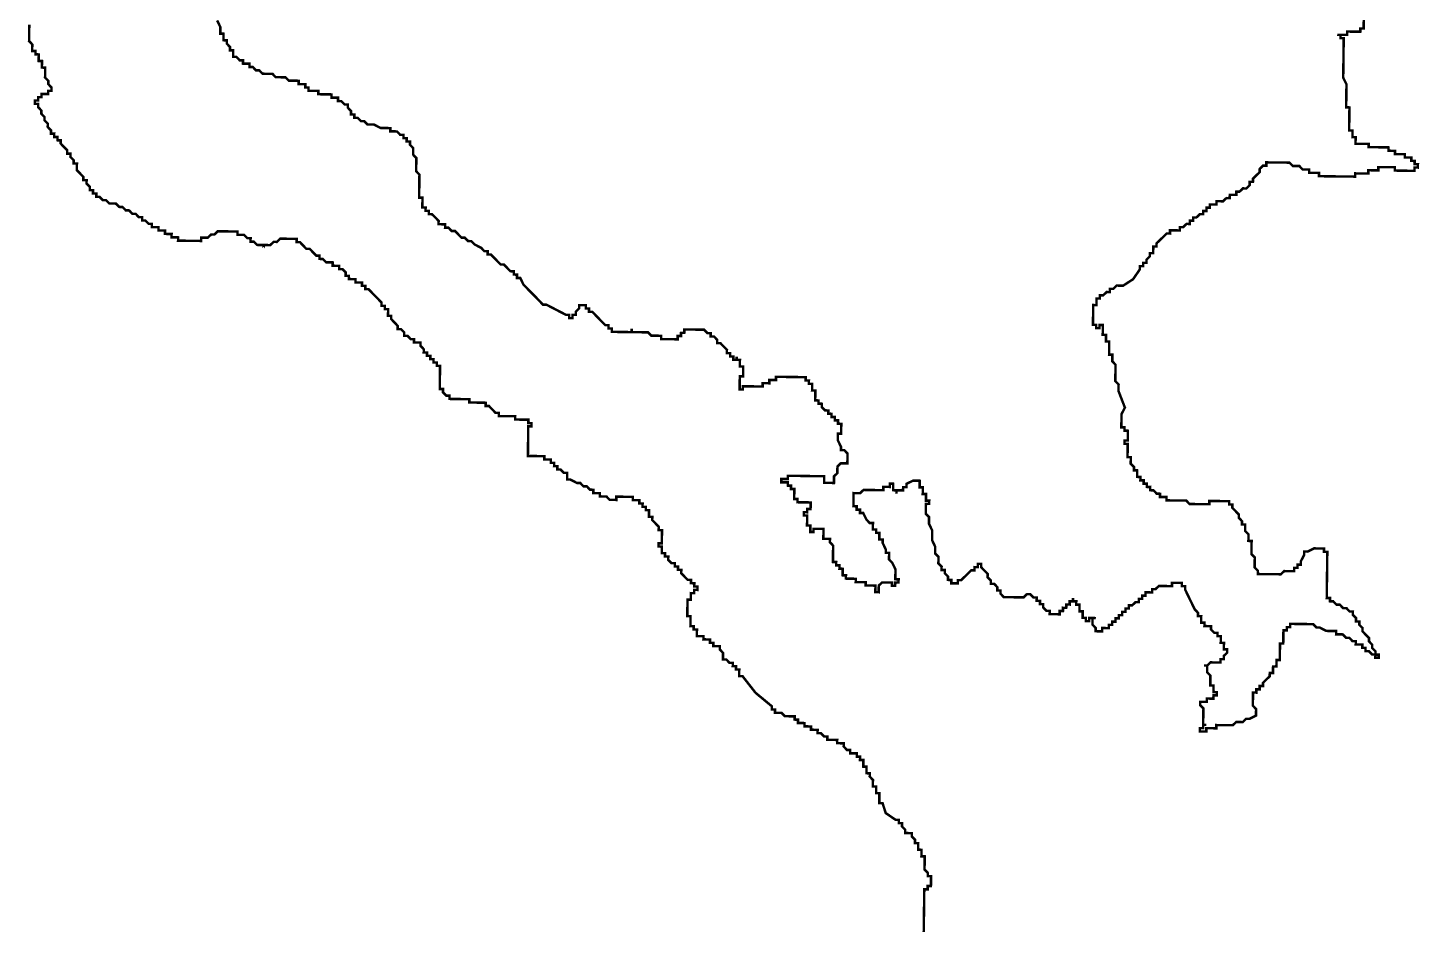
# Model space of a CAD drawing. Header units: metres. Extents: x 257673 to 289848, y 2129691 to 2228029.
# Drawn here: x 266000 to 267680, y 2142565 to 2143651 of the extents above; entities that cross this region are included whole.
import ezdxf

# ---------------------------------------------------------------- set-up
doc = ezdxf.new("R2010")
doc.units = ezdxf.units.M
doc.header["$MEASUREMENT"] = 0
doc.layers.add('HAZARDS LINE', color=1, linetype='Continuous')

msp = doc.modelspace()

# ---------------------------------------------------------------- linework, layer by layer
at = {"layer": 'HAZARDS LINE', "lineweight": 18}
for points in [[(266228.3, 2143660, 2.98, 2.98, 0), (266232.2, 2143652, 2.98, 2.98, 0), (266232.1, 2143644.1, 2.98, 2.98, 0), (266236, 2143644, 2.98, 2.98, 0), (266235.9, 2143636.1, 2.98, 2.98, 0), (266239.9, 2143636, 2.98, 2.98, 0), (266239.9, 2143632, 2.98, 2.98, 0), (266243.8, 2143628, 2.98, 2.98, 0), (266243.7, 2143624, 2.98, 2.98, 0), (266247.7, 2143624, 2.98, 2.98, 0), (266247.6, 2143616, 2.98, 2.98, 0), (266251.6, 2143616, 2.98, 2.98, 0), (266255.5, 2143611.9, 2.98, 2.98, 0), (266259.5, 2143611.9, 2.98, 2.98, 0), (266259.4, 2143607.9, 2.98, 2.98, 0), (266267.4, 2143607.8, 2.98, 2.98, 0), (266267.3, 2143603.8, 2.98, 2.98, 0), (266271.3, 2143603.8, 2.98, 2.98, 0), (266275.2, 2143599.8, 2.98, 2.98, 0), (266279.2, 2143599.7, 2.98, 2.98, 0), (266283.1, 2143595.7, 2.98, 2.98, 0), (266295.1, 2143595.5, 2.98, 2.98, 0), (266299, 2143591.5, 2.98, 2.98, 0), (266310.9, 2143591.3, 2.98, 2.98, 0), (266314.9, 2143587.3, 2.98, 2.98, 0), (266326.8, 2143587.2, 2.98, 2.98, 0), (266326.7, 2143583.2, 2.98, 2.98, 0), (266334.7, 2143583.1, 2.98, 2.98, 0), (266334.7, 2143579.1, 2.98, 2.98, 0), (266338.6, 2143579.1, 2.98, 2.98, 0), (266338.6, 2143575.1, 2.98, 2.98, 0), (266350.5, 2143574.9, 2.98, 2.98, 0), (266350.5, 2143570.9, 2.98, 2.98, 0), (266366.4, 2143570.7, 2.98, 2.98, 0), (266366.3, 2143566.8, 2.98, 2.98, 0), (266374.3, 2143566.7, 2.98, 2.98, 0), (266374.2, 2143562.7, 2.98, 2.98, 0), (266378.2, 2143562.6, 2.98, 2.98, 0), (266382.1, 2143558.6, 2.98, 2.98, 0), (266386.1, 2143558.5, 2.98, 2.98, 0), (266386.1, 2143554.6, 2.98, 2.98, 0), (266390, 2143550.5, 2.98, 2.98, 0), (266389.9, 2143546.6, 2.98, 2.98, 0), (266393.9, 2143546.5, 2.98, 2.98, 0), (266393.9, 2143542.5, 2.98, 2.98, 0), (266397.8, 2143542.5, 2.98, 2.98, 0), (266401.8, 2143538.5, 2.98, 2.98, 0), (266405.7, 2143538.4, 2.98, 2.98, 0), (266409.7, 2143534.4, 2.98, 2.98, 0), (266417.6, 2143534.3, 2.98, 2.98, 0), (266425.5, 2143530.2, 2.98, 2.98, 0), (266437.5, 2143530, 2.98, 2.98, 0), (266437.4, 2143526.1, 2.98, 2.98, 0), (266445.4, 2143526, 2.98, 2.98, 0), (266449.3, 2143521.9, 2.98, 2.98, 0), (266453.3, 2143521.9, 2.98, 2.98, 0), (266453.2, 2143517.9, 2.98, 2.98, 0), (266457.2, 2143517.8, 2.98, 2.98, 0), (266457.1, 2143513.9, 2.98, 2.98, 0), (266461.1, 2143513.8, 2.98, 2.98, 0), (266461.1, 2143509.8, 2.98, 2.98, 0), (266465, 2143505.8, 2.98, 2.98, 0), (266464.9, 2143497.9, 2.98, 2.98, 0), (266468.8, 2143493.8, 2.98, 2.98, 0), (266468.6, 2143477.9, 2.98, 2.98, 0), (266472.5, 2143473.9, 2.98, 2.98, 0), (266472.2, 2143446, 2.98, 2.98, 0), (266476.2, 2143446, 2.98, 2.98, 0), (266476, 2143434.1, 2.98, 2.98, 0), (266480, 2143434, 2.98, 2.98, 0), (266479.9, 2143430, 2.98, 2.98, 0), (266483.9, 2143430, 2.98, 2.98, 0), (266483.9, 2143426, 2.98, 2.98, 0), (266487.8, 2143425.9, 2.98, 2.98, 0), (266491.8, 2143421.9, 2.98, 2.98, 0), (266495.7, 2143417.9, 2.98, 2.98, 0), (266495.6, 2143413.9, 2.98, 2.98, 0), (266503.6, 2143413.8, 2.98, 2.98, 0), (266503.5, 2143409.8, 2.98, 2.98, 0), (266507.5, 2143409.8, 2.98, 2.98, 0), (266511.5, 2143405.7, 2.98, 2.98, 0), (266515.4, 2143405.7, 2.98, 2.98, 0), (266519.4, 2143401.7, 2.98, 2.98, 0), (266523.3, 2143397.6, 2.98, 2.98, 0), (266527.3, 2143397.6, 2.98, 2.98, 0), (266531.2, 2143393.6, 2.98, 2.98, 0), (266535.2, 2143393.5, 2.98, 2.98, 0), (266539.1, 2143389.5, 2.98, 2.98, 0), (266547, 2143385.4, 2.98, 2.98, 0), (266550.9, 2143381.4, 2.98, 2.98, 0), (266554.9, 2143381.3, 2.98, 2.98, 0), (266554.8, 2143377.3, 2.98, 2.98, 0), (266558.8, 2143377.3, 2.98, 2.98, 0), (266562.8, 2143373.3, 2.98, 2.98, 0), (266570.6, 2143365.2, 2.98, 2.98, 0), (266574.6, 2143365.2, 2.98, 2.98, 0), (266578.5, 2143361.1, 2.98, 2.98, 0), (266582.4, 2143357.1, 2.98, 2.98, 0), (266586.4, 2143357, 2.98, 2.98, 0), (266586.4, 2143353.1, 2.98, 2.98, 0), (266590.3, 2143353, 2.98, 2.98, 0), (266590.3, 2143349, 2.98, 2.98, 0), (266594.3, 2143349, 2.98, 2.98, 0), (266598.1, 2143341, 2.98, 2.98, 0), (266602.1, 2143336.9, 2.98, 2.98, 0), (266609.9, 2143328.9, 2.98, 2.98, 0), (266613.9, 2143324.9, 2.98, 2.98, 0), (266617.8, 2143320.8, 2.98, 2.98, 0), (266621.7, 2143316.8, 2.98, 2.98, 0), (266625.7, 2143316.8, 2.98, 2.98, 0), (266641.5, 2143308.6, 2.98, 2.98, 0), (266649.4, 2143304.5, 2.98, 2.98, 0), (266653.4, 2143304.5, 2.98, 2.98, 0), (266653.3, 2143300.5, 2.98, 2.98, 0), (266657.3, 2143300.4, 2.98, 2.98, 0), (266657.3, 2143304.4, 2.98, 2.98, 0), (266661.3, 2143304.4, 2.98, 2.98, 0), (266661.4, 2143308.3, 2.98, 2.98, 0), (266665.4, 2143312.3, 2.98, 2.98, 0), (266665.5, 2143316.2, 2.98, 2.98, 0), (266673.4, 2143316.1, 2.98, 2.98, 0), (266673.4, 2143312.2, 2.98, 2.98, 0), (266677.3, 2143312.1, 2.98, 2.98, 0), (266677.3, 2143308.1, 2.98, 2.98, 0), (266681.3, 2143308.1, 2.98, 2.98, 0), (266689.1, 2143300, 2.98, 2.98, 0), (266693, 2143296, 2.98, 2.98, 0), (266697, 2143292, 2.98, 2.98, 0), (266700.9, 2143291.9, 2.98, 2.98, 0), (266700.9, 2143287.9, 2.98, 2.98, 0), (266704.9, 2143287.9, 2.98, 2.98, 0), (266704.8, 2143283.9, 2.98, 2.98, 0), (266728.7, 2143283.6, 2.98, 2.98, 0), (266728.7, 2143287.6, 2.98, 2.98, 0), (266728.7, 2143283.6, 2.98, 2.98, 0), (266748.6, 2143283.3, 2.98, 2.98, 0), (266752.5, 2143279.3, 2.98, 2.98, 0), (266764.4, 2143279.2, 2.98, 2.98, 0), (266764.4, 2143275.2, 2.98, 2.98, 0), (266784.3, 2143274.9, 2.98, 2.98, 0), (266784.3, 2143278.9, 2.98, 2.98, 0), (266788.3, 2143278.9, 2.98, 2.98, 0), (266788.4, 2143282.8, 2.98, 2.98, 0), (266792.3, 2143282.8, 2.98, 2.98, 0), (266792.4, 2143286.8, 2.98, 2.98, 0), (266816.2, 2143286.5, 2.98, 2.98, 0), (266820.2, 2143282.4, 2.98, 2.98, 0), (266824.2, 2143282.4, 2.98, 2.98, 0), (266824.1, 2143278.4, 2.98, 2.98, 0), (266828.1, 2143278.4, 2.98, 2.98, 0), (266832, 2143274.3, 2.98, 2.98, 0), (266832, 2143270.3, 2.98, 2.98, 0), (266835.9, 2143270.3, 2.98, 2.98, 0), (266843.8, 2143262.2, 2.98, 2.98, 0), (266843.7, 2143258.3, 2.98, 2.98, 0), (266847.7, 2143258.2, 2.98, 2.98, 0), (266847.7, 2143254.2, 2.98, 2.98, 0), (266851.6, 2143254.2, 2.98, 2.98, 0), (266851.6, 2143250.2, 2.98, 2.98, 0), (266855.6, 2143250.1, 2.98, 2.98, 0), (266855.6, 2143254.1, 2.98, 2.98, 0), (266855.6, 2143250.1, 2.98, 2.98, 0), (266859.5, 2143250.1, 2.98, 2.98, 0), (266859.4, 2143242.1, 2.98, 2.98, 0), (266863.4, 2143242.1, 2.98, 2.98, 0), (266863.3, 2143230.2, 2.98, 2.98, 0), (266859.3, 2143230.2, 2.98, 2.98, 0), (266859.1, 2143214.3, 2.98, 2.98, 0), (266863.1, 2143214.2, 2.98, 2.98, 0), (266863.1, 2143218.2, 2.98, 2.98, 0), (266887, 2143217.9, 2.98, 2.98, 0), (266887, 2143221.9, 2.98, 2.98, 0), (266895, 2143221.8, 2.98, 2.98, 0), (266895, 2143225.8, 2.98, 2.98, 0), (266903, 2143225.7, 2.98, 2.98, 0), (266903, 2143229.6, 2.98, 2.98, 0), (266938.8, 2143229.2, 2.98, 2.98, 0), (266938.8, 2143225.2, 2.98, 2.98, 0), (266942.8, 2143225.2, 2.98, 2.98, 0), (266942.7, 2143221.2, 2.98, 2.98, 0), (266946.7, 2143221.1, 2.98, 2.98, 0), (266946.6, 2143213.2, 2.98, 2.98, 0), (266950.6, 2143213.1, 2.98, 2.98, 0), (266950.4, 2143201.2, 2.98, 2.98, 0), (266954.4, 2143201.1, 2.98, 2.98, 0), (266954.3, 2143197.2, 2.98, 2.98, 0), (266958.3, 2143197.1, 2.98, 2.98, 0), (266958.3, 2143193.1, 2.98, 2.98, 0), (266962.2, 2143189.1, 2.98, 2.98, 0), (266966.2, 2143189, 2.98, 2.98, 0), (266966.1, 2143185.1, 2.98, 2.98, 0), (266970.1, 2143185, 2.98, 2.98, 0), (266970, 2143181, 2.98, 2.98, 0), (266974, 2143181, 2.98, 2.98, 0), (266974, 2143177, 2.98, 2.98, 0), (266978, 2143177, 2.98, 2.98, 0), (266977.9, 2143173, 2.98, 2.98, 0), (266981.9, 2143172.9, 2.98, 2.98, 0), (266981.7, 2143161, 2.98, 2.98, 0), (266977.7, 2143161, 2.98, 2.98, 0), (266977.6, 2143153.1, 2.98, 2.98, 0), (266981.5, 2143145.1, 2.98, 2.98, 0), (266981.5, 2143141.1, 2.98, 2.98, 0), (266985.4, 2143141.1, 2.98, 2.98, 0), (266989.4, 2143137, 2.98, 2.98, 0), (266989.2, 2143125.1, 2.98, 2.98, 0), (266981.3, 2143125.2, 2.98, 2.98, 0), (266977.2, 2143121.3, 2.98, 2.98, 0), (266977.1, 2143113.3, 2.98, 2.98, 0), (266973.1, 2143109.4, 2.98, 2.98, 0), (266973, 2143101.4, 2.98, 2.98, 0), (266961.1, 2143101.6, 2.98, 2.98, 0), (266961.2, 2143109.5, 2.98, 2.98, 0), (266917.4, 2143110.1, 2.98, 2.98, 0), (266917.4, 2143106.1, 2.98, 2.98, 0), (266909.4, 2143106.2, 2.98, 2.98, 0), (266909.4, 2143102.2, 2.98, 2.98, 0), (266917.3, 2143102.1, 2.98, 2.98, 0), (266917.3, 2143098.2, 2.98, 2.98, 0), (266921.2, 2143098.1, 2.98, 2.98, 0), (266921.2, 2143094.1, 2.98, 2.98, 0), (266925.2, 2143094.1, 2.98, 2.98, 0), (266925, 2143082.1, 2.98, 2.98, 0), (266929, 2143082.1, 2.98, 2.98, 0), (266928.9, 2143078.1, 2.98, 2.98, 0), (266944.9, 2143077.9, 2.98, 2.98, 0), (266944.8, 2143070, 2.98, 2.98, 0), (266940.8, 2143070, 2.98, 2.98, 0), (266940.7, 2143066, 2.98, 2.98, 0), (266936.7, 2143066.1, 2.98, 2.98, 0), (266936.7, 2143062.1, 2.98, 2.98, 0), (266940.7, 2143062.1, 2.98, 2.98, 0), (266940.5, 2143050.1, 2.98, 2.98, 0), (266944.5, 2143050.1, 2.98, 2.98, 0), (266944.4, 2143042.1, 2.98, 2.98, 0), (266948.4, 2143042.1, 2.98, 2.98, 0), (266948.4, 2143046, 2.98, 2.98, 0), (266960.4, 2143045.9, 2.98, 2.98, 0), (266960.2, 2143034, 2.98, 2.98, 0), (266968.2, 2143033.8, 2.98, 2.98, 0), (266968.1, 2143029.9, 2.98, 2.98, 0), (266972, 2143025.8, 2.98, 2.98, 0), (266971.8, 2143006, 2.98, 2.98, 0), (266975.8, 2143005.9, 2.98, 2.98, 0), (266975.7, 2143001.9, 2.98, 2.98, 0), (266979.7, 2143001.9, 2.98, 2.98, 0), (266979.6, 2142997.9, 2.98, 2.98, 0), (266983.6, 2142997.8, 2.98, 2.98, 0), (266983.5, 2142989.9, 2.98, 2.98, 0), (266987.5, 2142989.8, 2.98, 2.98, 0), (266987.4, 2142985.9, 2.98, 2.98, 0), (266999.4, 2142985.7, 2.98, 2.98, 0), (266999.3, 2142981.7, 2.98, 2.98, 0), (267011.3, 2142981.6, 2.98, 2.98, 0), (267011.2, 2142977.6, 2.98, 2.98, 0), (267023.1, 2142977.4, 2.98, 2.98, 0), (267023, 2142969.5, 2.98, 2.98, 0), (267027, 2142969.4, 2.98, 2.98, 0), (267027.1, 2142977.4, 2.98, 2.98, 0), (267031.1, 2142981.3, 2.98, 2.98, 0), (267043.1, 2142981.2, 2.98, 2.98, 0), (267043, 2142977.2, 2.98, 2.98, 0), (267047, 2142977.1, 2.98, 2.98, 0), (267047.1, 2142981.1, 2.98, 2.98, 0), (267051, 2142981.1, 2.98, 2.98, 0), (267051.1, 2142985, 2.98, 2.98, 0), (267047.1, 2142985.1, 2.98, 2.98, 0), (267047.3, 2142997, 2.98, 2.98, 0), (267043.4, 2143005, 2.98, 2.98, 0), (267039.5, 2143009.1, 2.98, 2.98, 0), (267039.6, 2143017, 2.98, 2.98, 0), (267035.6, 2143017.1, 2.98, 2.98, 0), (267035.6, 2143021, 2.98, 2.98, 0), (267031.8, 2143029.1, 2.98, 2.98, 0), (267031.8, 2143033, 2.98, 2.98, 0), (267027.8, 2143033.1, 2.98, 2.98, 0), (267027.9, 2143041, 2.98, 2.98, 0), (267024, 2143041.1, 2.98, 2.98, 0), (267024, 2143045.1, 2.98, 2.98, 0), (267020, 2143045.1, 2.98, 2.98, 0), (267020.1, 2143053.1, 2.98, 2.98, 0), (267016.1, 2143053.1, 2.98, 2.98, 0), (267012.2, 2143057.2, 2.98, 2.98, 0), (267008.3, 2143065.2, 2.98, 2.98, 0), (267004.4, 2143065.2, 2.98, 2.98, 0), (267004.4, 2143069.2, 2.98, 2.98, 0), (267000.4, 2143069.2, 2.98, 2.98, 0), (267000.5, 2143073.2, 2.98, 2.98, 0), (266996.5, 2143073.3, 2.98, 2.98, 0), (266996.7, 2143089.2, 2.98, 2.98, 0), (267004.7, 2143089.1, 2.98, 2.98, 0), (267008.7, 2143093, 2.98, 2.98, 0), (267032.6, 2143092.7, 2.98, 2.98, 0), (267032.6, 2143096.7, 2.98, 2.98, 0), (267040.6, 2143096.6, 2.98, 2.98, 0), (267040.6, 2143100.6, 2.98, 2.98, 0), (267044.6, 2143100.5, 2.98, 2.98, 0), (267044.5, 2143092.6, 2.98, 2.98, 0), (267048.5, 2143092.5, 2.98, 2.98, 0), (267048.4, 2143088.5, 2.98, 2.98, 0), (267048.5, 2143092.5, 2.98, 2.98, 0), (267056.4, 2143092.4, 2.98, 2.98, 0), (267056.5, 2143096.4, 2.98, 2.98, 0), (267060.5, 2143096.3, 2.98, 2.98, 0), (267060.5, 2143100.3, 2.98, 2.98, 0), (267068.5, 2143104.2, 2.98, 2.98, 0), (267076.5, 2143104.1, 2.98, 2.98, 0), (267076.4, 2143096.1, 2.98, 2.98, 0), (267080.3, 2143096.1, 2.98, 2.98, 0), (267080.2, 2143088.1, 2.98, 2.98, 0), (267084.2, 2143088.1, 2.98, 2.98, 0), (267084.1, 2143080.1, 2.98, 2.98, 0), (267088.1, 2143080.1, 2.98, 2.98, 0), (267088, 2143076.1, 2.98, 2.98, 0), (267084.1, 2143076.1, 2.98, 2.98, 0), (267083.9, 2143064.2, 2.98, 2.98, 0), (267087.8, 2143060.2, 2.98, 2.98, 0), (267087.7, 2143052.2, 2.98, 2.98, 0), (267091.6, 2143044.2, 2.98, 2.98, 0), (267091.5, 2143032.3, 2.98, 2.98, 0), (267095.3, 2143024.3, 2.98, 2.98, 0), (267095.2, 2143016.3, 2.98, 2.98, 0), (267099.2, 2143012.3, 2.98, 2.98, 0), (267099.1, 2143004.3, 2.98, 2.98, 0), (267103, 2143000.3, 2.98, 2.98, 0), (267102.9, 2142996.3, 2.98, 2.98, 0), (267106.9, 2142996.3, 2.98, 2.98, 0), (267106.9, 2142992.3, 2.98, 2.98, 0), (267110.8, 2142988.3, 2.98, 2.98, 0), (267110.7, 2142984.3, 2.98, 2.98, 0), (267114.7, 2142984.2, 2.98, 2.98, 0), (267114.7, 2142980.2, 2.98, 2.98, 0), (267122.6, 2142980.1, 2.98, 2.98, 0), (267122.7, 2142984.1, 2.98, 2.98, 0), (267126.7, 2142984.1, 2.98, 2.98, 0), (267130.7, 2142988, 2.98, 2.98, 0), (267134.7, 2142991.9, 2.98, 2.98, 0), (267138.7, 2142995.9, 2.98, 2.98, 0), (267142.7, 2142995.8, 2.98, 2.98, 0), (267142.8, 2142999.8, 2.98, 2.98, 0), (267146.7, 2142999.7, 2.98, 2.98, 0), (267146.8, 2143003.7, 2.98, 2.98, 0), (267150.8, 2143003.7, 2.98, 2.98, 0), (267150.7, 2142999.7, 2.98, 2.98, 0), (267154.6, 2142995.7, 2.98, 2.98, 0), (267158.6, 2142991.6, 2.98, 2.98, 0), (267158.5, 2142987.6, 2.98, 2.98, 0), (267162.5, 2142983.6, 2.98, 2.98, 0), (267162.4, 2142979.6, 2.98, 2.98, 0), (267166.4, 2142979.6, 2.98, 2.98, 0), (267170.3, 2142975.6, 2.98, 2.98, 0), (267170.3, 2142971.6, 2.98, 2.98, 0), (267174.2, 2142971.5, 2.98, 2.98, 0), (267174.2, 2142967.6, 2.98, 2.98, 0), (267178.1, 2142963.5, 2.98, 2.98, 0), (267202, 2142963.2, 2.98, 2.98, 0), (267206, 2142967.1, 2.98, 2.98, 0), (267210, 2142967.1, 2.98, 2.98, 0), (267213.9, 2142963.1, 2.98, 2.98, 0), (267217.9, 2142963, 2.98, 2.98, 0), (267217.8, 2142959, 2.98, 2.98, 0), (267221.8, 2142959, 2.98, 2.98, 0), (267221.8, 2142955, 2.98, 2.98, 0), (267225.7, 2142955, 2.98, 2.98, 0), (267225.7, 2142951, 2.98, 2.98, 0), (267229.6, 2142946.9, 2.98, 2.98, 0), (267233.6, 2142946.9, 2.98, 2.98, 0), (267233.5, 2142942.9, 2.98, 2.98, 0), (267245.5, 2142942.8, 2.98, 2.98, 0), (267245.5, 2142946.7, 2.98, 2.98, 0), (267249.5, 2142946.7, 2.98, 2.98, 0), (267249.6, 2142950.7, 2.98, 2.98, 0), (267253.5, 2142950.6, 2.98, 2.98, 0), (267253.6, 2142954.6, 2.98, 2.98, 0), (267257.6, 2142954.5, 2.98, 2.98, 0), (267257.6, 2142958.5, 2.98, 2.98, 0), (267261.6, 2142958.5, 2.98, 2.98, 0), (267261.6, 2142962.5, 2.98, 2.98, 0), (267261.6, 2142958.5, 2.98, 2.98, 0), (267265.6, 2142958.4, 2.98, 2.98, 0), (267265.5, 2142954.4, 2.98, 2.98, 0), (267269.5, 2142954.4, 2.98, 2.98, 0), (267269.4, 2142946.4, 2.98, 2.98, 0), (267273.4, 2142946.4, 2.98, 2.98, 0), (267273.3, 2142938.4, 2.98, 2.98, 0), (267277.2, 2142938.4, 2.98, 2.98, 0), (267277.2, 2142934.4, 2.98, 2.98, 0), (267281.2, 2142934.4, 2.98, 2.98, 0), (267281.2, 2142938.3, 2.98, 2.98, 0), (267289.2, 2142938.2, 2.98, 2.98, 0), (267285.2, 2142938.3, 2.98, 2.98, 0), (267285.1, 2142930.3, 2.98, 2.98, 0), (267289, 2142926.3, 2.98, 2.98, 0), (267289, 2142922.3, 2.98, 2.98, 0), (267296.9, 2142922.2, 2.98, 2.98, 0), (267297, 2142926.2, 2.98, 2.98, 0), (267304.9, 2142926.1, 2.98, 2.98, 0), (267305, 2142930.1, 2.98, 2.98, 0), (267309, 2142930, 2.98, 2.98, 0), (267309, 2142934, 2.98, 2.98, 0), (267313, 2142933.9, 2.98, 2.98, 0), (267313, 2142937.9, 2.98, 2.98, 0), (267317, 2142937.9, 2.98, 2.98, 0), (267317.1, 2142941.8, 2.98, 2.98, 0), (267321, 2142941.8, 2.98, 2.98, 0), (267321.1, 2142945.8, 2.98, 2.98, 0), (267325.1, 2142945.7, 2.98, 2.98, 0), (267325.1, 2142949.7, 2.98, 2.98, 0), (267329.1, 2142949.7, 2.98, 2.98, 0), (267329.2, 2142953.6, 2.98, 2.98, 0), (267333.1, 2142953.6, 2.98, 2.98, 0), (267337.2, 2142957.5, 2.98, 2.98, 0), (267341.1, 2142957.5, 2.98, 2.98, 0), (267341.2, 2142961.4, 2.98, 2.98, 0), (267345.2, 2142961.4, 2.98, 2.98, 0), (267345.2, 2142965.4, 2.98, 2.98, 0), (267349.2, 2142965.3, 2.98, 2.98, 0), (267349.2, 2142969.3, 2.98, 2.98, 0), (267357.2, 2142969.2, 2.98, 2.98, 0), (267357.2, 2142973.2, 2.98, 2.98, 0), (267361.2, 2142973.1, 2.98, 2.98, 0), (267365.3, 2142977, 2.98, 2.98, 0), (267381.2, 2142976.8, 2.98, 2.98, 0), (267381.2, 2142980.8, 2.98, 2.98, 0), (267393.1, 2142980.7, 2.98, 2.98, 0), (267393.1, 2142976.7, 2.98, 2.98, 0), (267397.1, 2142976.6, 2.98, 2.98, 0), (267397, 2142972.7, 2.98, 2.98, 0), (267400.9, 2142964.6, 2.98, 2.98, 0), (267408.7, 2142948.6, 2.98, 2.98, 0), (267412.6, 2142944.6, 2.98, 2.98, 0), (267412.5, 2142940.6, 2.98, 2.98, 0), (267416.5, 2142940.6, 2.98, 2.98, 0), (267416.4, 2142932.6, 2.98, 2.98, 0), (267420.4, 2142932.6, 2.98, 2.98, 0), (267420.3, 2142928.6, 2.98, 2.98, 0), (267428.3, 2142928.5, 2.98, 2.98, 0), (267428.2, 2142924.5, 2.98, 2.98, 0), (267432.2, 2142920.5, 2.98, 2.98, 0), (267436.1, 2142920.4, 2.98, 2.98, 0), (267436.1, 2142916.5, 2.98, 2.98, 0), (267440.1, 2142916.4, 2.98, 2.98, 0), (267440, 2142908.4, 2.98, 2.98, 0), (267443.9, 2142908.4, 2.98, 2.98, 0), (267443.8, 2142900.4, 2.98, 2.98, 0), (267447.8, 2142900.4, 2.98, 2.98, 0), (267447.8, 2142896.4, 2.98, 2.98, 0), (267443.7, 2142892.5, 2.98, 2.98, 0), (267443.7, 2142888.5, 2.98, 2.98, 0), (267439.7, 2142888.6, 2.98, 2.98, 0), (267439.7, 2142884.6, 2.98, 2.98, 0), (267427.7, 2142884.7, 2.98, 2.98, 0), (267423.7, 2142880.8, 2.98, 2.98, 0), (267419.7, 2142880.9, 2.98, 2.98, 0), (267423.7, 2142880.8, 2.98, 2.98, 0), (267423.6, 2142872.8, 2.98, 2.98, 0), (267427.5, 2142868.8, 2.98, 2.98, 0), (267427.4, 2142856.9, 2.98, 2.98, 0), (267431.3, 2142856.8, 2.98, 2.98, 0), (267431.2, 2142848.9, 2.98, 2.98, 0), (267435.2, 2142848.8, 2.98, 2.98, 0), (267435.2, 2142844.8, 2.98, 2.98, 0), (267431.2, 2142844.9, 2.98, 2.98, 0), (267431.1, 2142840.9, 2.98, 2.98, 0), (267423.2, 2142841, 2.98, 2.98, 0), (267423.1, 2142837, 2.98, 2.98, 0), (267415.2, 2142837.1, 2.98, 2.98, 0), (267415.1, 2142833.2, 2.98, 2.98, 0), (267419.1, 2142829.1, 2.98, 2.98, 0), (267418.8, 2142809.2, 2.98, 2.98, 0), (267422.8, 2142809.2, 2.98, 2.98, 0), (267418.8, 2142809.2, 2.98, 2.98, 0), (267418.8, 2142805.3, 2.98, 2.98, 0), (267414.8, 2142805.3, 2.98, 2.98, 0), (267414.7, 2142801.3, 2.98, 2.98, 0), (267422.7, 2142801.2, 2.98, 2.98, 0), (267422.7, 2142805.2, 2.98, 2.98, 0), (267434.7, 2142805.1, 2.98, 2.98, 0), (267434.7, 2142809, 2.98, 2.98, 0), (267454.6, 2142808.8, 2.98, 2.98, 0), (267458.6, 2142812.7, 2.98, 2.98, 0), (267466.6, 2142812.6, 2.98, 2.98, 0), (267470.6, 2142816.5, 2.98, 2.98, 0), (267474.6, 2142816.5, 2.98, 2.98, 0), (267482.6, 2142820.4, 2.98, 2.98, 0), (267482.7, 2142828.3, 2.98, 2.98, 0), (267478.8, 2142832.4, 2.98, 2.98, 0), (267479, 2142848.3, 2.98, 2.98, 0), (267483, 2142848.2, 2.98, 2.98, 0), (267483, 2142852.2, 2.98, 2.98, 0), (267487, 2142852.1, 2.98, 2.98, 0), (267487, 2142856.1, 2.98, 2.98, 0), (267491, 2142856.1, 2.98, 2.98, 0), (267491.1, 2142860, 2.98, 2.98, 0), (267495.1, 2142864, 2.98, 2.98, 0), (267499.1, 2142867.9, 2.98, 2.98, 0), (267499.2, 2142871.9, 2.98, 2.98, 0), (267503.1, 2142871.8, 2.98, 2.98, 0), (267503.2, 2142879.8, 2.98, 2.98, 0), (267507.2, 2142879.7, 2.98, 2.98, 0), (267507.3, 2142887.7, 2.98, 2.98, 0), (267511.3, 2142887.6, 2.98, 2.98, 0), (267511.6, 2142907.5, 2.98, 2.98, 0), (267515.5, 2142907.5, 2.98, 2.98, 0), (267515.7, 2142923.4, 2.98, 2.98, 0), (267519.7, 2142923.3, 2.98, 2.98, 0), (267519.8, 2142927.3, 2.98, 2.98, 0), (267523.7, 2142927.3, 2.98, 2.98, 0), (267523.8, 2142931.2, 2.98, 2.98, 0), (267551.6, 2142930.9, 2.98, 2.98, 0), (267555.6, 2142926.9, 2.98, 2.98, 0), (267559.5, 2142926.8, 2.98, 2.98, 0), (267567.4, 2142922.7, 2.98, 2.98, 0), (267579.4, 2142922.6, 2.98, 2.98, 0), (267579.3, 2142918.6, 2.98, 2.98, 0), (267587.3, 2142918.5, 2.98, 2.98, 0), (267591.2, 2142914.5, 2.98, 2.98, 0), (267595.2, 2142914.4, 2.98, 2.98, 0), (267599.1, 2142910.4, 2.98, 2.98, 0), (267603.1, 2142910.3, 2.98, 2.98, 0), (267603, 2142906.4, 2.98, 2.98, 0), (267611, 2142906.3, 2.98, 2.98, 0), (267610.9, 2142902.3, 2.98, 2.98, 0), (267614.9, 2142902.2, 2.98, 2.98, 0), (267614.9, 2142898.2, 2.98, 2.98, 0), (267618.9, 2142898.2, 2.98, 2.98, 0), (267622.8, 2142894.2, 2.98, 2.98, 0), (267626.8, 2142894.1, 2.98, 2.98, 0), (267626.7, 2142890.1, 2.98, 2.98, 0), (267630.7, 2142890.1, 2.98, 2.98, 0), (267630.7, 2142894.1, 2.98, 2.98, 0), (267626.8, 2142894.1, 2.98, 2.98, 0), (267626.8, 2142898.1, 2.98, 2.98, 0), (267622.9, 2142902.1, 2.98, 2.98, 0), (267622.9, 2142906.1, 2.98, 2.98, 0), (267619, 2142910.1, 2.98, 2.98, 0), (267619.1, 2142914.1, 2.98, 2.98, 0), (267615.1, 2142918.1, 2.98, 2.98, 0), (267611.2, 2142922.2, 2.98, 2.98, 0), (267611.3, 2142926.1, 2.98, 2.98, 0), (267607.3, 2142930.2, 2.98, 2.98, 0), (267607.4, 2142934.2, 2.98, 2.98, 0), (267603.4, 2142934.2, 2.98, 2.98, 0), (267603.4, 2142938.2, 2.98, 2.98, 0), (267599.5, 2142942.2, 2.98, 2.98, 0), (267599.6, 2142946.2, 2.98, 2.98, 0), (267595.6, 2142946.2, 2.98, 2.98, 0), (267591.7, 2142950.3, 2.98, 2.98, 0), (267587.7, 2142950.3, 2.98, 2.98, 0), (267583.8, 2142954.4, 2.98, 2.98, 0), (267579.8, 2142954.4, 2.98, 2.98, 0), (267575.9, 2142958.4, 2.98, 2.98, 0), (267571.9, 2142958.5, 2.98, 2.98, 0), (267571.9, 2142962.5, 2.98, 2.98, 0), (267568, 2142962.5, 2.98, 2.98, 0), (267568.7, 2143018.2, 2.98, 2.98, 0), (267564.7, 2143018.3, 2.98, 2.98, 0), (267564.7, 2143022.2, 2.98, 2.98, 0), (267552.8, 2143022.4, 2.98, 2.98, 0), (267544.8, 2143018.5, 2.98, 2.98, 0), (267540.8, 2143018.6, 2.98, 2.98, 0), (267540.8, 2143014.6, 2.98, 2.98, 0), (267536.7, 2143006.7, 2.98, 2.98, 0), (267536.6, 2143002.7, 2.98, 2.98, 0), (267532.7, 2143002.8, 2.98, 2.98, 0), (267532.6, 2142998.8, 2.98, 2.98, 0), (267528.6, 2142998.8, 2.98, 2.98, 0), (267528.6, 2142994.8, 2.98, 2.98, 0), (267516.7, 2142995, 2.98, 2.98, 0), (267512.6, 2142991.1, 2.98, 2.98, 0), (267484.8, 2142991.4, 2.98, 2.98, 0), (267484.8, 2142995.4, 2.98, 2.98, 0), (267480.9, 2142999.4, 2.98, 2.98, 0), (267481.1, 2143011.4, 2.98, 2.98, 0), (267477.1, 2143015.4, 2.98, 2.98, 0), (267477.3, 2143031.3, 2.98, 2.98, 0), (267473.4, 2143031.4, 2.98, 2.98, 0), (267473.5, 2143039.3, 2.98, 2.98, 0), (267469.5, 2143043.3, 2.98, 2.98, 0), (267469.6, 2143051.3, 2.98, 2.98, 0), (267465.7, 2143051.4, 2.98, 2.98, 0), (267465.7, 2143055.3, 2.98, 2.98, 0), (267461.8, 2143059.4, 2.98, 2.98, 0), (267461.8, 2143063.3, 2.98, 2.98, 0), (267457.9, 2143067.4, 2.98, 2.98, 0), (267454, 2143071.4, 2.98, 2.98, 0), (267454, 2143075.4, 2.98, 2.98, 0), (267450.1, 2143075.4, 2.98, 2.98, 0), (267450.1, 2143079.4, 2.98, 2.98, 0), (267426.2, 2143079.7, 2.98, 2.98, 0), (267426.2, 2143075.7, 2.98, 2.98, 0), (267402.3, 2143076, 2.98, 2.98, 0), (267398.4, 2143080.1, 2.98, 2.98, 0), (267374.5, 2143080.4, 2.98, 2.98, 0), (267374.6, 2143084.4, 2.98, 2.98, 0), (267366.6, 2143084.5, 2.98, 2.98, 0), (267366.7, 2143088.4, 2.98, 2.98, 0), (267362.7, 2143088.5, 2.98, 2.98, 0), (267358.8, 2143092.5, 2.98, 2.98, 0), (267354.8, 2143092.6, 2.98, 2.98, 0), (267354.9, 2143096.5, 2.98, 2.98, 0), (267350.9, 2143096.6, 2.98, 2.98, 0), (267350.9, 2143100.6, 2.98, 2.98, 0), (267346.9, 2143100.6, 2.98, 2.98, 0), (267347, 2143104.6, 2.98, 2.98, 0), (267343, 2143104.6, 2.98, 2.98, 0), (267343.1, 2143108.6, 2.98, 2.98, 0), (267339.1, 2143108.7, 2.98, 2.98, 0), (267339.2, 2143116.6, 2.98, 2.98, 0), (267335.2, 2143116.7, 2.98, 2.98, 0), (267335.3, 2143120.7, 2.98, 2.98, 0), (267331.3, 2143124.7, 2.98, 2.98, 0), (267331.4, 2143132.6, 2.98, 2.98, 0), (267327.5, 2143132.7, 2.98, 2.98, 0), (267327.7, 2143148.6, 2.98, 2.98, 0), (267323.7, 2143148.7, 2.98, 2.98, 0), (267323.7, 2143152.6, 2.98, 2.98, 0), (267327.7, 2143152.6, 2.98, 2.98, 0), (267327.9, 2143164.5, 2.98, 2.98, 0), (267323.9, 2143164.6, 2.98, 2.98, 0), (267323.9, 2143168.6, 2.98, 2.98, 0), (267320, 2143168.6, 2.98, 2.98, 0), (267320.2, 2143184.5, 2.98, 2.98, 0), (267324.3, 2143192.4, 2.98, 2.98, 0), (267316.6, 2143212.4, 2.98, 2.98, 0), (267316.7, 2143220.4, 2.98, 2.98, 0), (267312.7, 2143224.4, 2.98, 2.98, 0), (267313, 2143244.3, 2.98, 2.98, 0), (267309.1, 2143248.3, 2.98, 2.98, 0), (267309.2, 2143256.3, 2.98, 2.98, 0), (267305.2, 2143256.3, 2.98, 2.98, 0), (267305.4, 2143272.2, 2.98, 2.98, 0), (267301.4, 2143272.3, 2.98, 2.98, 0), (267301.5, 2143280.2, 2.98, 2.98, 0), (267297.5, 2143280.3, 2.98, 2.98, 0), (267297.7, 2143292.2, 2.98, 2.98, 0), (267293.7, 2143292.3, 2.98, 2.98, 0), (267293.7, 2143288.3, 2.98, 2.98, 0), (267289.7, 2143288.4, 2.98, 2.98, 0), (267289.7, 2143292.3, 2.98, 2.98, 0), (267285.7, 2143292.4, 2.98, 2.98, 0), (267286.1, 2143316.3, 2.98, 2.98, 0), (267290, 2143316.2, 2.98, 2.98, 0), (267290.1, 2143324.2, 2.98, 2.98, 0), (267294.1, 2143324.1, 2.98, 2.98, 0), (267294.2, 2143328.1, 2.98, 2.98, 0), (267298.1, 2143328, 2.98, 2.98, 0), (267302.2, 2143332, 2.98, 2.98, 0), (267306.1, 2143331.9, 2.98, 2.98, 0), (267306.2, 2143335.9, 2.98, 2.98, 0), (267310.2, 2143335.8, 2.98, 2.98, 0), (267314.2, 2143339.8, 2.98, 2.98, 0), (267322.2, 2143339.7, 2.98, 2.98, 0), (267334.2, 2143347.5, 2.98, 2.98, 0), (267342.3, 2143359.3, 2.98, 2.98, 0), (267342.4, 2143363.3, 2.98, 2.98, 0), (267346.3, 2143363.2, 2.98, 2.98, 0), (267346.4, 2143367.2, 2.98, 2.98, 0), (267350.4, 2143367.2, 2.98, 2.98, 0), (267350.4, 2143371.1, 2.98, 2.98, 0), (267354.4, 2143375.1, 2.98, 2.98, 0), (267354.5, 2143379, 2.98, 2.98, 0), (267358.5, 2143379, 2.98, 2.98, 0), (267358.6, 2143386.9, 2.98, 2.98, 0), (267362.5, 2143386.9, 2.98, 2.98, 0), (267362.6, 2143390.9, 2.98, 2.98, 0), (267366.6, 2143394.8, 2.98, 2.98, 0), (267370.7, 2143398.7, 2.98, 2.98, 0), (267374.7, 2143402.7, 2.98, 2.98, 0), (267378.7, 2143402.6, 2.98, 2.98, 0), (267378.7, 2143406.6, 2.98, 2.98, 0), (267390.6, 2143406.4, 2.98, 2.98, 0), (267390.7, 2143410.4, 2.98, 2.98, 0), (267394.7, 2143410.4, 2.98, 2.98, 0), (267398.7, 2143414.3, 2.98, 2.98, 0), (267402.7, 2143414.2, 2.98, 2.98, 0), (267402.7, 2143418.2, 2.98, 2.98, 0), (267406.7, 2143418.2, 2.98, 2.98, 0), (267406.8, 2143422.1, 2.98, 2.98, 0), (267410.7, 2143422.1, 2.98, 2.98, 0), (267414.8, 2143426, 2.98, 2.98, 0), (267418.7, 2143426, 2.98, 2.98, 0), (267418.8, 2143429.9, 2.98, 2.98, 0), (267422.8, 2143429.9, 2.98, 2.98, 0), (267422.8, 2143433.9, 2.98, 2.98, 0), (267426.8, 2143433.8, 2.98, 2.98, 0), (267426.8, 2143437.8, 2.98, 2.98, 0), (267434.8, 2143437.7, 2.98, 2.98, 0), (267434.9, 2143441.7, 2.98, 2.98, 0), (267442.8, 2143441.6, 2.98, 2.98, 0), (267446.8, 2143445.5, 2.98, 2.98, 0), (267450.8, 2143445.4, 2.98, 2.98, 0), (267450.9, 2143449.4, 2.98, 2.98, 0), (267458.8, 2143449.3, 2.98, 2.98, 0), (267458.9, 2143453.3, 2.98, 2.98, 0), (267462.8, 2143453.3, 2.98, 2.98, 0), (267466.9, 2143457.2, 2.98, 2.98, 0), (267470.9, 2143457.1, 2.98, 2.98, 0), (267474.9, 2143461.1, 2.98, 2.98, 0), (267474.9, 2143465, 2.98, 2.98, 0), (267478.9, 2143465, 2.98, 2.98, 0), (267479, 2143469, 2.98, 2.98, 0), (267483, 2143472.9, 2.98, 2.98, 0), (267487, 2143476.8, 2.98, 2.98, 0), (267487.1, 2143480.8, 2.98, 2.98, 0), (267491.1, 2143484.7, 2.98, 2.98, 0), (267495.1, 2143484.7, 2.98, 2.98, 0), (267495.1, 2143488.6, 2.98, 2.98, 0), (267523, 2143488.3, 2.98, 2.98, 0), (267526.9, 2143484.3, 2.98, 2.98, 0), (267534.9, 2143484.2, 2.98, 2.98, 0), (267538.8, 2143480.1, 2.98, 2.98, 0), (267546.7, 2143480, 2.98, 2.98, 0), (267546.7, 2143476.1, 2.98, 2.98, 0), (267558.6, 2143475.9, 2.98, 2.98, 0), (267558.6, 2143471.9, 2.98, 2.98, 0), (267602.3, 2143471.4, 2.98, 2.98, 0), (267602.4, 2143475.3, 2.98, 2.98, 0), (267618.3, 2143475.1, 2.98, 2.98, 0), (267618.3, 2143479.1, 2.98, 2.98, 0), (267630.3, 2143479, 2.98, 2.98, 0), (267630.3, 2143482.9, 2.98, 2.98, 0), (267650.2, 2143482.7, 2.98, 2.98, 0), (267650.2, 2143478.7, 2.98, 2.98, 0), (267674, 2143478.4, 2.98, 2.98, 0), (267674.1, 2143482.4, 2.98, 2.98, 0), (267678, 2143482.3, 2.98, 2.98, 0), (267678.1, 2143486.3, 2.98, 2.98, 0), (267674.1, 2143486.4, 2.98, 2.98, 0), (267674.2, 2143490.3, 2.98, 2.98, 0), (267670.2, 2143490.4, 2.98, 2.98, 0), (267670.2, 2143494.4, 2.98, 2.98, 0), (267662.3, 2143494.5, 2.98, 2.98, 0), (267662.3, 2143498.4, 2.98, 2.98, 0), (267650.4, 2143498.6, 2.98, 2.98, 0), (267650.5, 2143502.6, 2.98, 2.98, 0), (267642.5, 2143502.7, 2.98, 2.98, 0), (267642.6, 2143506.7, 2.98, 2.98, 0), (267618.7, 2143507, 2.98, 2.98, 0), (267618.7, 2143510.9, 2.98, 2.98, 0), (267602.8, 2143511.1, 2.98, 2.98, 0), (267602.9, 2143519.1, 2.98, 2.98, 0), (267599, 2143519.2, 2.98, 2.98, 0), (267599.1, 2143527.1, 2.98, 2.98, 0), (267595.1, 2143527.2, 2.98, 2.98, 0), (267595.4, 2143555, 2.98, 2.98, 0), (267591.5, 2143555.1, 2.98, 2.98, 0), (267591.8, 2143582.9, 2.98, 2.98, 0), (267587.9, 2143590.9, 2.98, 2.98, 0), (267588.5, 2143638.6, 2.98, 2.98, 0), (267584.6, 2143638.7, 2.98, 2.98, 0), (267584.6, 2143642.7, 2.98, 2.98, 0), (267580.6, 2143642.7, 2.98, 2.98, 0), (267592.6, 2143642.6, 2.98, 2.98, 0), (267592.6, 2143646.6, 2.98, 2.98, 0), (267608.5, 2143646.4, 2.98, 2.98, 0), (267608.6, 2143650.3, 2.98, 2.98, 0), (267612.6, 2143650.3, 2.98, 2.98, 0), (267612.7, 2143662.2, 2.98, 2.98, 0)], [(267081.4, 2142558.9, 2.98, 2.98, 0), (267082.1, 2142610.6, 2.98, 2.98, 0), (267086.1, 2142610.6, 2.98, 2.98, 0), (267086.1, 2142614.6, 2.98, 2.98, 0), (267090.1, 2142614.5, 2.98, 2.98, 0), (267090.3, 2142626.4, 2.98, 2.98, 0), (267086.3, 2142626.5, 2.98, 2.98, 0), (267086.3, 2142630.5, 2.98, 2.98, 0), (267082.4, 2142634.5, 2.98, 2.98, 0), (267082.6, 2142650.4, 2.98, 2.98, 0), (267078.6, 2142650.5, 2.98, 2.98, 0), (267078.7, 2142658.4, 2.98, 2.98, 0), (267074.7, 2142658.5, 2.98, 2.98, 0), (267074.8, 2142666.4, 2.98, 2.98, 0), (267070.9, 2142666.5, 2.98, 2.98, 0), (267070.9, 2142670.5, 2.98, 2.98, 0), (267067, 2142674.5, 2.98, 2.98, 0), (267067, 2142678.5, 2.98, 2.98, 0), (267059.1, 2142678.6, 2.98, 2.98, 0), (267059.1, 2142682.5, 2.98, 2.98, 0), (267055.2, 2142686.6, 2.98, 2.98, 0), (267055.3, 2142690.6, 2.98, 2.98, 0), (267051.3, 2142690.6, 2.98, 2.98, 0), (267051.3, 2142694.6, 2.98, 2.98, 0), (267047.4, 2142694.6, 2.98, 2.98, 0), (267035.5, 2142702.7, 2.98, 2.98, 0), (267031.7, 2142714.7, 2.98, 2.98, 0), (267027.7, 2142714.8, 2.98, 2.98, 0), (267027.9, 2142726.7, 2.98, 2.98, 0), (267023.9, 2142726.8, 2.98, 2.98, 0), (267024, 2142734.7, 2.98, 2.98, 0), (267020, 2142734.8, 2.98, 2.98, 0), (267020.1, 2142742.7, 2.98, 2.98, 0), (267016.2, 2142746.8, 2.98, 2.98, 0), (267016.3, 2142750.7, 2.98, 2.98, 0), (267012.3, 2142750.8, 2.98, 2.98, 0), (267012.4, 2142758.7, 2.98, 2.98, 0), (267008.4, 2142758.8, 2.98, 2.98, 0), (267008.5, 2142766.8, 2.98, 2.98, 0), (267004.5, 2142766.8, 2.98, 2.98, 0), (267004.6, 2142770.8, 2.98, 2.98, 0), (267000.6, 2142770.8, 2.98, 2.98, 0), (267000.7, 2142774.8, 2.98, 2.98, 0), (266992.7, 2142774.9, 2.98, 2.98, 0), (266992.7, 2142778.9, 2.98, 2.98, 0), (266988.8, 2142778.9, 2.98, 2.98, 0), (266984.8, 2142783, 2.98, 2.98, 0), (266984.9, 2142786.9, 2.98, 2.98, 0), (266976.9, 2142787.1, 2.98, 2.98, 0), (266977, 2142791, 2.98, 2.98, 0), (266965.1, 2142791.2, 2.98, 2.98, 0), (266965.1, 2142795.2, 2.98, 2.98, 0), (266961.1, 2142795.2, 2.98, 2.98, 0), (266957.2, 2142799.2, 2.98, 2.98, 0), (266953.2, 2142799.3, 2.98, 2.98, 0), (266953.3, 2142803.3, 2.98, 2.98, 0), (266945.3, 2142803.4, 2.98, 2.98, 0), (266945.4, 2142807.3, 2.98, 2.98, 0), (266937.4, 2142807.5, 2.98, 2.98, 0), (266937.5, 2142811.4, 2.98, 2.98, 0), (266929.5, 2142811.5, 2.98, 2.98, 0), (266929.6, 2142815.5, 2.98, 2.98, 0), (266925.6, 2142815.6, 2.98, 2.98, 0), (266925.6, 2142819.5, 2.98, 2.98, 0), (266913.7, 2142819.7, 2.98, 2.98, 0), (266909.8, 2142823.7, 2.98, 2.98, 0), (266901.8, 2142823.8, 2.98, 2.98, 0), (266901.9, 2142827.8, 2.98, 2.98, 0), (266897.9, 2142827.9, 2.98, 2.98, 0), (266897.9, 2142831.8, 2.98, 2.98, 0), (266878.3, 2142848, 2.98, 2.98, 0), (266862.6, 2142868.1, 2.98, 2.98, 0), (266858.6, 2142868.1, 2.98, 2.98, 0), (266858.7, 2142876.1, 2.98, 2.98, 0), (266854.8, 2142876.1, 2.98, 2.98, 0), (266854.8, 2142880.1, 2.98, 2.98, 0), (266850.8, 2142880.2, 2.98, 2.98, 0), (266850.9, 2142884.2, 2.98, 2.98, 0), (266846.9, 2142884.2, 2.98, 2.98, 0), (266843, 2142888.2, 2.98, 2.98, 0), (266839, 2142888.3, 2.98, 2.98, 0), (266839.1, 2142896.2, 2.98, 2.98, 0), (266835.2, 2142900.3, 2.98, 2.98, 0), (266835.2, 2142904.3, 2.98, 2.98, 0), (266827.3, 2142904.4, 2.98, 2.98, 0), (266827.3, 2142908.3, 2.98, 2.98, 0), (266823.3, 2142908.4, 2.98, 2.98, 0), (266823.4, 2142912.4, 2.98, 2.98, 0), (266815.4, 2142912.5, 2.98, 2.98, 0), (266815.5, 2142916.4, 2.98, 2.98, 0), (266807.5, 2142916.5, 2.98, 2.98, 0), (266807.6, 2142924.5, 2.98, 2.98, 0), (266803.7, 2142924.5, 2.98, 2.98, 0), (266803.7, 2142928.5, 2.98, 2.98, 0), (266799.7, 2142928.6, 2.98, 2.98, 0), (266799.9, 2142940.5, 2.98, 2.98, 0), (266795.9, 2142940.6, 2.98, 2.98, 0), (266796.2, 2142960.5, 2.98, 2.98, 0), (266800.1, 2142960.4, 2.98, 2.98, 0), (266800.2, 2142968.4, 2.98, 2.98, 0), (266804.2, 2142968.3, 2.98, 2.98, 0), (266804.3, 2142972.3, 2.98, 2.98, 0), (266808.2, 2142972.2, 2.98, 2.98, 0), (266808.3, 2142976.2, 2.98, 2.98, 0), (266804.3, 2142976.3, 2.98, 2.98, 0), (266804.4, 2142980.2, 2.98, 2.98, 0), (266800.4, 2142980.3, 2.98, 2.98, 0), (266800.4, 2142984.3, 2.98, 2.98, 0), (266796.5, 2142984.3, 2.98, 2.98, 0), (266788.6, 2142992.4, 2.98, 2.98, 0), (266788.7, 2142996.4, 2.98, 2.98, 0), (266784.7, 2142996.4, 2.98, 2.98, 0), (266784.7, 2143000.4, 2.98, 2.98, 0), (266780.8, 2143000.4, 2.98, 2.98, 0), (266780.8, 2143004.4, 2.98, 2.98, 0), (266776.8, 2143004.5, 2.98, 2.98, 0), (266772.9, 2143008.5, 2.98, 2.98, 0), (266773, 2143012.5, 2.98, 2.98, 0), (266769, 2143012.5, 2.98, 2.98, 0), (266769, 2143016.5, 2.98, 2.98, 0), (266765.1, 2143016.6, 2.98, 2.98, 0), (266765.2, 2143024.5, 2.98, 2.98, 0), (266761.2, 2143024.6, 2.98, 2.98, 0), (266761.2, 2143028.5, 2.98, 2.98, 0), (266765.2, 2143028.5, 2.98, 2.98, 0), (266765.4, 2143044.4, 2.98, 2.98, 0), (266761.4, 2143044.5, 2.98, 2.98, 0), (266761.5, 2143048.4, 2.98, 2.98, 0), (266757.6, 2143052.5, 2.98, 2.98, 0), (266753.6, 2143056.5, 2.98, 2.98, 0), (266753.7, 2143060.5, 2.98, 2.98, 0), (266749.7, 2143060.5, 2.98, 2.98, 0), (266749.8, 2143068.5, 2.98, 2.98, 0), (266745.8, 2143068.5, 2.98, 2.98, 0), (266745.9, 2143072.5, 2.98, 2.98, 0), (266741.9, 2143072.6, 2.98, 2.98, 0), (266742, 2143076.5, 2.98, 2.98, 0), (266738, 2143076.6, 2.98, 2.98, 0), (266738, 2143080.6, 2.98, 2.98, 0), (266730.1, 2143080.7, 2.98, 2.98, 0), (266730.1, 2143084.6, 2.98, 2.98, 0), (266710.2, 2143084.9, 2.98, 2.98, 0), (266710.2, 2143080.9, 2.98, 2.98, 0), (266702.2, 2143081, 2.98, 2.98, 0), (266698.3, 2143085.1, 2.98, 2.98, 0), (266690.3, 2143085.2, 2.98, 2.98, 0), (266690.4, 2143089.1, 2.98, 2.98, 0), (266682.4, 2143089.2, 2.98, 2.98, 0), (266682.5, 2143093.2, 2.98, 2.98, 0), (266678.5, 2143093.3, 2.98, 2.98, 0), (266674.6, 2143097.3, 2.98, 2.98, 0), (266670.6, 2143097.3, 2.98, 2.98, 0), (266666.7, 2143101.4, 2.98, 2.98, 0), (266662.7, 2143101.4, 2.98, 2.98, 0), (266654.8, 2143105.5, 2.98, 2.98, 0), (266650.8, 2143105.6, 2.98, 2.98, 0), (266650.9, 2143113.5, 2.98, 2.98, 0), (266646.9, 2143113.6, 2.98, 2.98, 0), (266643, 2143117.6, 2.98, 2.98, 0), (266639, 2143117.6, 2.98, 2.98, 0), (266639.1, 2143121.6, 2.98, 2.98, 0), (266635.1, 2143121.7, 2.98, 2.98, 0), (266635.2, 2143125.6, 2.98, 2.98, 0), (266631.2, 2143125.7, 2.98, 2.98, 0), (266631.2, 2143129.7, 2.98, 2.98, 0), (266623.3, 2143129.8, 2.98, 2.98, 0), (266623.3, 2143133.8, 2.98, 2.98, 0), (266603.5, 2143134, 2.98, 2.98, 0), (266603.9, 2143169.8, 2.98, 2.98, 0), (266607.9, 2143169.8, 2.98, 2.98, 0), (266607.9, 2143173.7, 2.98, 2.98, 0), (266604, 2143173.8, 2.98, 2.98, 0), (266604, 2143177.8, 2.98, 2.98, 0), (266588.1, 2143178, 2.98, 2.98, 0), (266588.2, 2143182, 2.98, 2.98, 0), (266568.3, 2143182.2, 2.98, 2.98, 0), (266568.3, 2143186.2, 2.98, 2.98, 0), (266564.3, 2143186.2, 2.98, 2.98, 0), (266560.4, 2143190.3, 2.98, 2.98, 0), (266556.5, 2143194.3, 2.98, 2.98, 0), (266552.5, 2143194.3, 2.98, 2.98, 0), (266552.6, 2143198.3, 2.98, 2.98, 0), (266532.7, 2143198.6, 2.98, 2.98, 0), (266532.7, 2143202.6, 2.98, 2.98, 0), (266508.9, 2143202.9, 2.98, 2.98, 0), (266508.9, 2143206.8, 2.98, 2.98, 0), (266504.9, 2143206.9, 2.98, 2.98, 0), (266501, 2143210.9, 2.98, 2.98, 0), (266501.1, 2143214.9, 2.98, 2.98, 0), (266497.1, 2143214.9, 2.98, 2.98, 0), (266497.4, 2143242.8, 2.98, 2.98, 0), (266493.5, 2143242.8, 2.98, 2.98, 0), (266493.5, 2143246.8, 2.98, 2.98, 0), (266489.5, 2143246.9, 2.98, 2.98, 0), (266489.6, 2143250.9, 2.98, 2.98, 0), (266485.6, 2143250.9, 2.98, 2.98, 0), (266485.7, 2143254.9, 2.98, 2.98, 0), (266481.7, 2143254.9, 2.98, 2.98, 0), (266481.7, 2143258.9, 2.98, 2.98, 0), (266477.7, 2143259, 2.98, 2.98, 0), (266477.8, 2143262.9, 2.98, 2.98, 0), (266473.9, 2143267, 2.98, 2.98, 0), (266473.9, 2143270.9, 2.98, 2.98, 0), (266466, 2143271.1, 2.98, 2.98, 0), (266466, 2143275, 2.98, 2.98, 0), (266462, 2143275.1, 2.98, 2.98, 0), (266458.1, 2143279.1, 2.98, 2.98, 0), (266454.1, 2143279.2, 2.98, 2.98, 0), (266454.2, 2143283.1, 2.98, 2.98, 0), (266450.3, 2143287.2, 2.98, 2.98, 0), (266446.3, 2143287.2, 2.98, 2.98, 0), (266446.3, 2143291.2, 2.98, 2.98, 0), (266442.4, 2143295.2, 2.98, 2.98, 0), (266438.5, 2143299.3, 2.98, 2.98, 0), (266438.5, 2143303.2, 2.98, 2.98, 0), (266434.6, 2143303.3, 2.98, 2.98, 0), (266434.7, 2143311.2, 2.98, 2.98, 0), (266430.7, 2143311.3, 2.98, 2.98, 0), (266430.7, 2143315.3, 2.98, 2.98, 0), (266426.8, 2143315.3, 2.98, 2.98, 0), (266426.8, 2143319.3, 2.98, 2.98, 0), (266422.9, 2143323.3, 2.98, 2.98, 0), (266419, 2143327.4, 2.98, 2.98, 0), (266415, 2143331.4, 2.98, 2.98, 0), (266411.1, 2143335.4, 2.98, 2.98, 0), (266407.1, 2143335.5, 2.98, 2.98, 0), (266407.2, 2143339.4, 2.98, 2.98, 0), (266403.2, 2143339.5, 2.98, 2.98, 0), (266403.2, 2143343.5, 2.98, 2.98, 0), (266395.3, 2143343.6, 2.98, 2.98, 0), (266395.3, 2143347.6, 2.98, 2.98, 0), (266387.4, 2143347.7, 2.98, 2.98, 0), (266387.4, 2143351.6, 2.98, 2.98, 0), (266383.5, 2143351.7, 2.98, 2.98, 0), (266383.5, 2143355.7, 2.98, 2.98, 0), (266379.6, 2143359.7, 2.98, 2.98, 0), (266375.6, 2143359.7, 2.98, 2.98, 0), (266375.7, 2143363.7, 2.98, 2.98, 0), (266367.7, 2143363.8, 2.98, 2.98, 0), (266367.8, 2143367.8, 2.98, 2.98, 0), (266359.8, 2143367.9, 2.98, 2.98, 0), (266355.9, 2143371.9, 2.98, 2.98, 0), (266351.9, 2143372, 2.98, 2.98, 0), (266351.9, 2143376, 2.98, 2.98, 0), (266348, 2143376, 2.98, 2.98, 0), (266344, 2143380, 2.98, 2.98, 0), (266340.1, 2143384.1, 2.98, 2.98, 0), (266336.1, 2143384.1, 2.98, 2.98, 0), (266332.2, 2143388.1, 2.98, 2.98, 0), (266328.3, 2143392.2, 2.98, 2.98, 0), (266324.3, 2143392.2, 2.98, 2.98, 0), (266324.4, 2143396.2, 2.98, 2.98, 0), (266304.5, 2143396.5, 2.98, 2.98, 0), (266300.4, 2143392.5, 2.98, 2.98, 0), (266296.5, 2143392.6, 2.98, 2.98, 0), (266292.4, 2143388.7, 2.98, 2.98, 0), (266276.5, 2143388.9, 2.98, 2.98, 0), (266272.6, 2143392.9, 2.98, 2.98, 0), (266268.6, 2143392.9, 2.98, 2.98, 0), (266268.7, 2143396.9, 2.98, 2.98, 0), (266264.7, 2143397, 2.98, 2.98, 0), (266260.8, 2143401, 2.98, 2.98, 0), (266252.8, 2143401.1, 2.98, 2.98, 0), (266252.9, 2143405.1, 2.98, 2.98, 0), (266229, 2143405.4, 2.98, 2.98, 0), (266225, 2143401.5, 2.98, 2.98, 0), (266221, 2143401.5, 2.98, 2.98, 0), (266217, 2143397.6, 2.98, 2.98, 0), (266209, 2143397.7, 2.98, 2.98, 0), (266209, 2143393.7, 2.98, 2.98, 0), (266181.1, 2143394.1, 2.98, 2.98, 0), (266181.2, 2143398, 2.98, 2.98, 0), (266173.2, 2143398.1, 2.98, 2.98, 0), (266173.3, 2143402.1, 2.98, 2.98, 0), (266165.3, 2143402.2, 2.98, 2.98, 0), (266165.4, 2143406.2, 2.98, 2.98, 0), (266157.4, 2143406.3, 2.98, 2.98, 0), (266157.5, 2143410.3, 2.98, 2.98, 0), (266149.5, 2143410.4, 2.98, 2.98, 0), (266149.5, 2143414.4, 2.98, 2.98, 0), (266145.6, 2143414.4, 2.98, 2.98, 0), (266141.6, 2143418.4, 2.98, 2.98, 0), (266137.7, 2143418.5, 2.98, 2.98, 0), (266137.7, 2143422.5, 2.98, 2.98, 0), (266133.7, 2143422.5, 2.98, 2.98, 0), (266129.8, 2143426.5, 2.98, 2.98, 0), (266125.8, 2143426.6, 2.98, 2.98, 0), (266121.9, 2143430.6, 2.98, 2.98, 0), (266117.9, 2143430.7, 2.98, 2.98, 0), (266114, 2143434.7, 2.98, 2.98, 0), (266110, 2143434.8, 2.98, 2.98, 0), (266106.1, 2143438.8, 2.98, 2.98, 0), (266098.1, 2143438.9, 2.98, 2.98, 0), (266094.2, 2143442.9, 2.98, 2.98, 0), (266090.2, 2143443, 2.98, 2.98, 0), (266086.3, 2143447, 2.98, 2.98, 0), (266082.3, 2143447.1, 2.98, 2.98, 0), (266082.4, 2143451, 2.98, 2.98, 0), (266078.4, 2143451.1, 2.98, 2.98, 0), (266078.5, 2143455.1, 2.98, 2.98, 0), (266074.5, 2143455.1, 2.98, 2.98, 0), (266074.5, 2143459.1, 2.98, 2.98, 0), (266070.6, 2143463.1, 2.98, 2.98, 0), (266070.7, 2143467.1, 2.98, 2.98, 0), (266066.7, 2143467.1, 2.98, 2.98, 0), (266066.7, 2143471.1, 2.98, 2.98, 0), (266062.8, 2143475.2, 2.98, 2.98, 0), (266058.9, 2143479.2, 2.98, 2.98, 0), (266059, 2143487.1, 2.98, 2.98, 0), (266055, 2143487.2, 2.98, 2.98, 0), (266055.1, 2143491.2, 2.98, 2.98, 0), (266051.1, 2143495.2, 2.98, 2.98, 0), (266051.2, 2143499.2, 2.98, 2.98, 0), (266047.2, 2143499.2, 2.98, 2.98, 0), (266047.3, 2143503.2, 2.98, 2.98, 0), (266043.3, 2143507.2, 2.98, 2.98, 0), (266039.4, 2143511.3, 2.98, 2.98, 0), (266039.4, 2143515.2, 2.98, 2.98, 0), (266035.5, 2143515.3, 2.98, 2.98, 0), (266035.5, 2143519.3, 2.98, 2.98, 0), (266031.5, 2143519.3, 2.98, 2.98, 0), (266031.6, 2143523.3, 2.98, 2.98, 0), (266027.6, 2143523.3, 2.98, 2.98, 0), (266027.7, 2143527.3, 2.98, 2.98, 0), (266023.7, 2143531.4, 2.98, 2.98, 0), (266023.8, 2143535.3, 2.98, 2.98, 0), (266019.9, 2143539.4, 2.98, 2.98, 0), (266019.9, 2143543.3, 2.98, 2.98, 0), (266016, 2143547.4, 2.98, 2.98, 0), (266016, 2143551.3, 2.98, 2.98, 0), (266012.1, 2143555.4, 2.98, 2.98, 0), (266012.2, 2143559.4, 2.98, 2.98, 0), (266008.2, 2143559.4, 2.98, 2.98, 0), (266008.2, 2143563.4, 2.98, 2.98, 0), (266012.2, 2143563.3, 2.98, 2.98, 0), (266012.3, 2143567.3, 2.98, 2.98, 0), (266016.2, 2143567.3, 2.98, 2.98, 0), (266016.3, 2143571.2, 2.98, 2.98, 0), (266024.3, 2143571.1, 2.98, 2.98, 0), (266024.3, 2143575.1, 2.98, 2.98, 0), (266028.3, 2143575.1, 2.98, 2.98, 0), (266028.3, 2143579, 2.98, 2.98, 0), (266024.4, 2143583.1, 2.98, 2.98, 0), (266024.5, 2143587.1, 2.98, 2.98, 0), (266020.5, 2143591.1, 2.98, 2.98, 0), (266020.7, 2143603, 2.98, 2.98, 0), (266016.7, 2143603.1, 2.98, 2.98, 0), (266016.8, 2143611, 2.98, 2.98, 0), (266012.8, 2143611.1, 2.98, 2.98, 0), (266012.9, 2143619, 2.98, 2.98, 0), (266009, 2143619.1, 2.98, 2.98, 0), (266009, 2143623.1, 2.98, 2.98, 0), (266005, 2143623.1, 2.98, 2.98, 0), (266005.1, 2143631.1, 2.98, 2.98, 0), (266001.2, 2143635.1, 2.98, 2.98, 0), (266001.5, 2143655, 2.98, 2.98, 0)]]:
    msp.add_lwpolyline(points, format="xyseb", dxfattribs=at)
at = {"layer": 'HAZARDS LINE', "lineweight": 0, "const_width": 2.98}
msp.add_lwpolyline([(266284.4, 2143384.8), (266284.5, 2143388.8)], close=True, dxfattribs=at)

doc.saveas('drawing.dxf')
